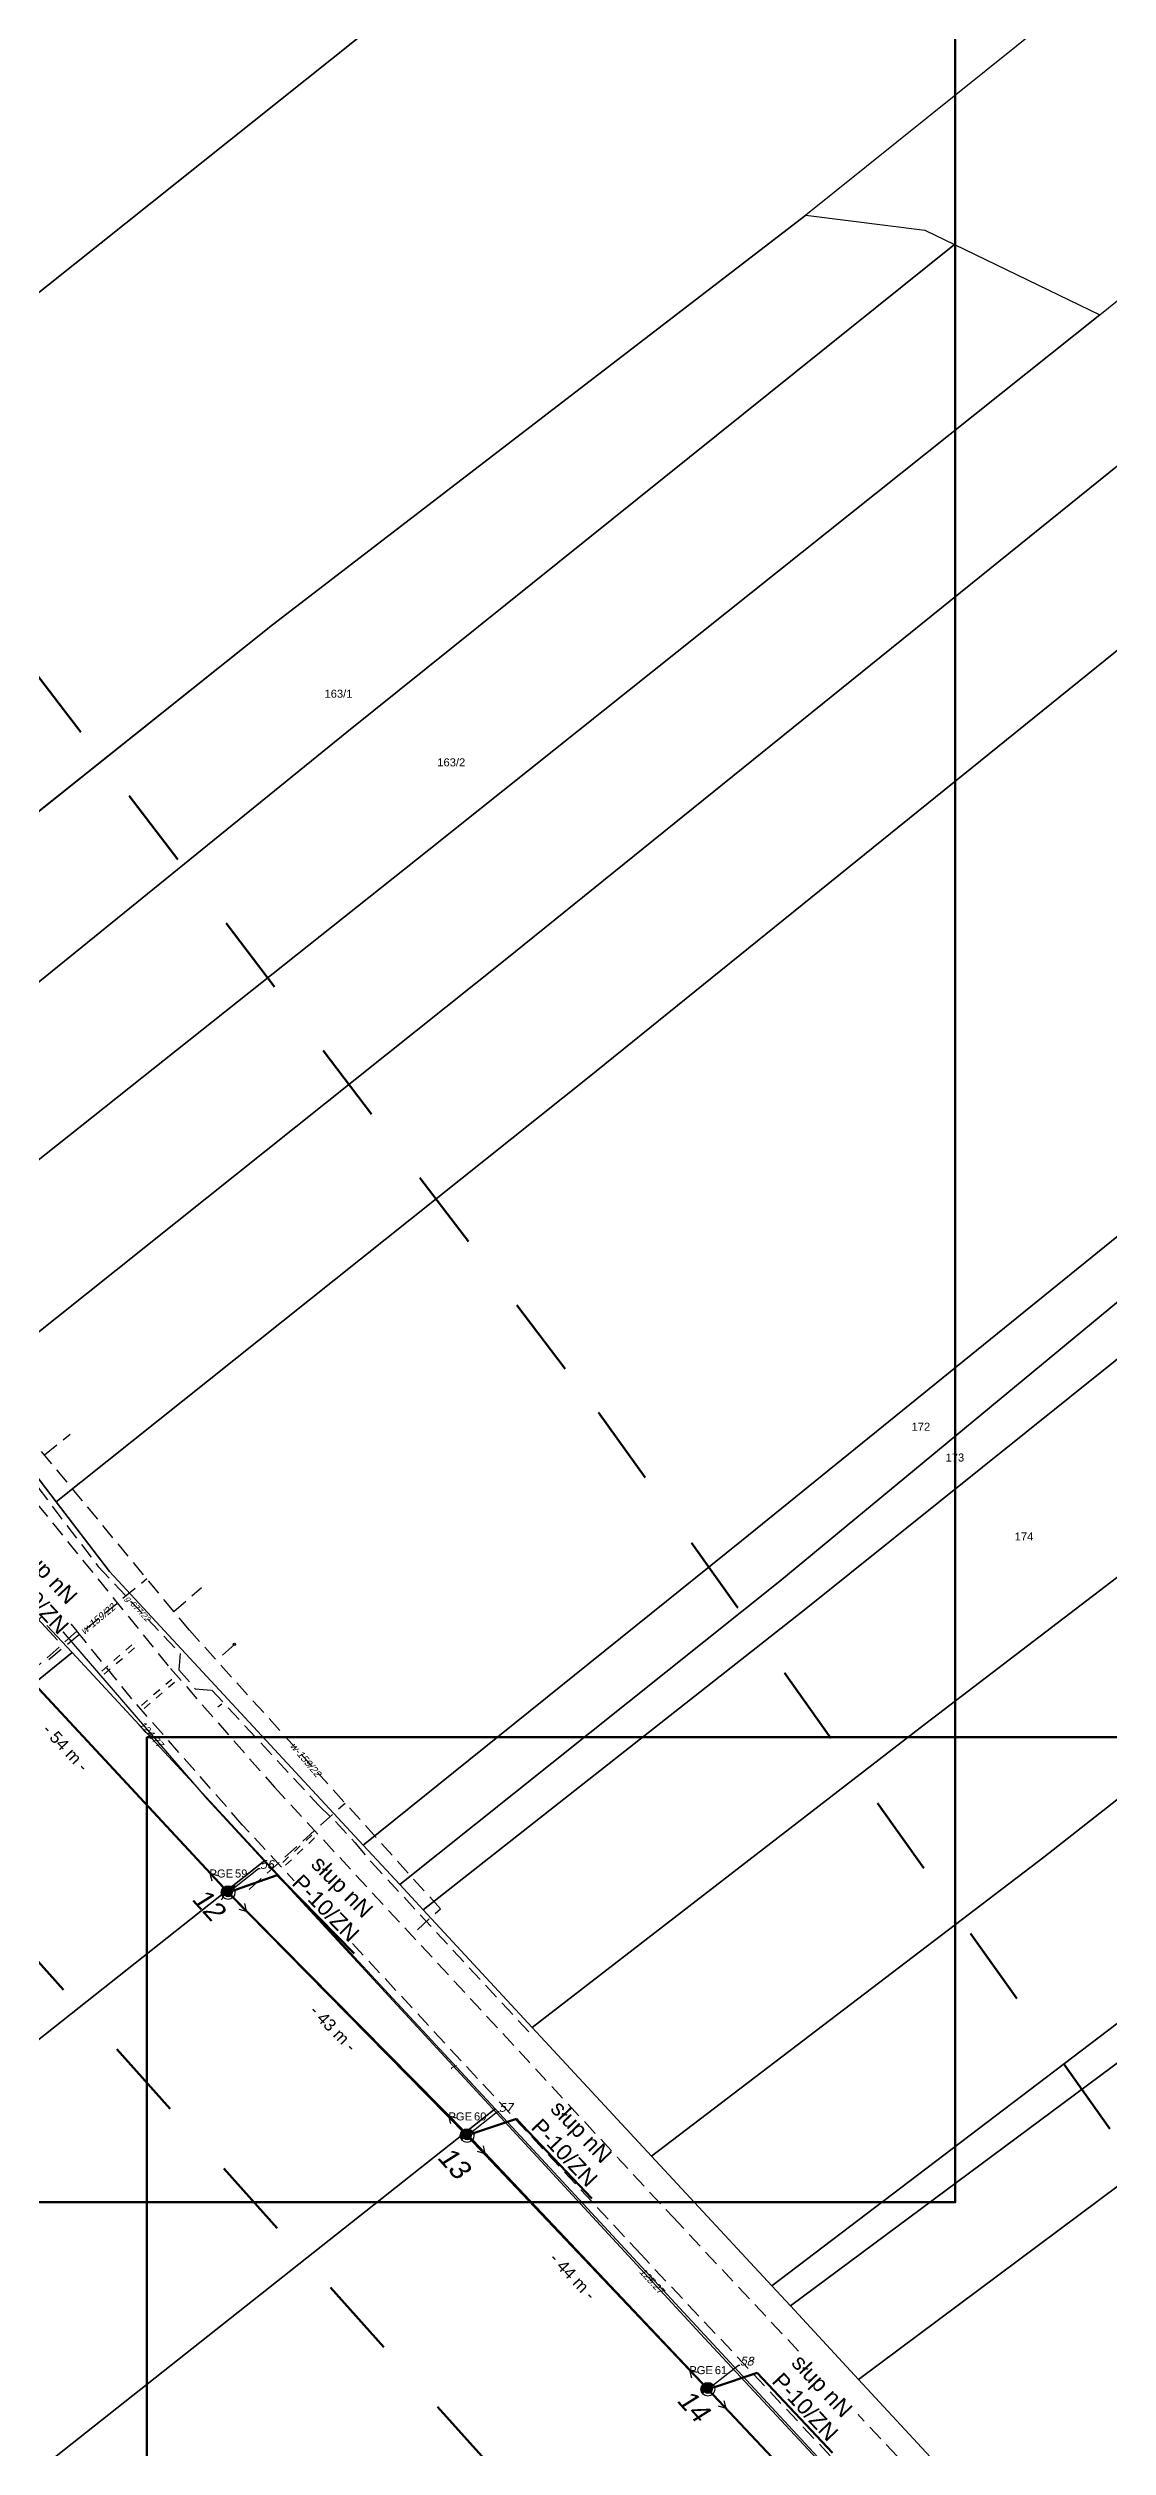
# Model space of a CAD drawing. Header units: metres. Extents: x 7542702 to 7555152, y 5804026 to 5815503.
# Drawn here: x 7544714 to 7544846.6, y 5807463.3 to 5807763.1 of the extents above; entities that cross this region are included whole.
import ezdxf
from ezdxf import colors
from ezdxf.entities.mleader import LeaderData, LeaderLine
from ezdxf.enums import TextEntityAlignment as Align
from ezdxf.math import Vec2, Vec3

# ---------------------------------------------------------------- set-up
doc = ezdxf.new("R2010")
doc.units = ezdxf.units.M
for name, pattern in [('4001', [0]), ('4002', [2, 1, -1]), ('4003', [3, 2, -1])]:
    doc.linetypes.add(name, pattern=pattern)
doc.layers.add('!tele', color=30, linetype='Continuous', lineweight=50, plot=False)
for name, color, linetype, lineweight in [('!trafo', 6, '4002', 50), ('_numery slupow etap 4 cz. 2', 7, 'Continuous', 40), ('_SIEC_NAPOWIETRZNA', 5, 'Continuous', 50), ('_SLUP_DZIERZAWIONY_ENERGETYCZNY', 1, 'Continuous', 30)]:
    doc.layers.add(name, color=color, linetype=linetype, lineweight=lineweight)
for name, color, linetype in [('_MM opisy', 7, 'Continuous'), ('_MM slupy', 5, 'Continuous'), ('Drogi', 135, 'Continuous'), ('Dzialki', 165, 'Continuous'), ('Linie_napowietrzne', 184, 'Continuous'), ('makro-numeracja-punktow', 7, 'Continuous'), ('Projekty', 252, 'Continuous'), ('Uz_Specjalne', 7, 'Continuous'), ('Uz_Telekomunikacja', 252, 'Continuous')]:
    doc.layers.add(name, color=color, linetype=linetype)
doc.layers.add('DIM', color=7, linetype='Continuous', plot=False)
doc.styles.add('DYN_DIM', font='arial.ttf')
doc.styles.add('GeodText', font='romans.shx', dxfattribs={"oblique": 14.323945})
doc.styles.get("Standard").update_dxf_attribs({"font": 'arial.ttf'})
doc.dimstyles.new('opis linie', dxfattribs={"dimtxt": 1.5, "dimasz": 0.18, "dimexe": 0.18, "dimexo": 0.0625, "dimgap": 2.5, "dimtad": 4, "dimdec": 0, "dimzin": 0, "dimdsep": 46, "dimtxsty": 'Standard', "dimcen": 0.09, "dimse1": 1, "dimse2": 1, "dimsd1": 1, "dimsd2": 1, "dimclrt": 256, "dimadec": 0, "dimazin": 0, "dimtfac": 1, "dimtdec": 0, "dimtofl": 0, "dimtmove": 0, "dimatfit": 3, "dimfxl": 1, "dimtfill": 1, "dimtolj": 1, "dimtzin": 0, "dimarcsym": 0})
doc.dimstyles.get("Standard").update_dxf_attribs({"dimtxt": 0.18, "dimasz": 0.18, "dimexe": 0.18, "dimexo": 0.0625, "dimgap": 0.09, "dimtad": 0, "dimtih": 1, "dimtoh": 1, "dimdec": 4, "dimzin": 0, "dimdsep": 46, "dimtxsty": 'Standard', "dimcen": 0.09, "dimadec": 0, "dimazin": 0, "dimtfac": 1, "dimtdec": 4, "dimtofl": 0, "dimtmove": 0, "dimatfit": 3, "dimfxl": 1, "dimtolj": 1, "dimtzin": 0, "dimarcsym": 0})

# ---------------------------------------------------------------- blocks, each defined once
blk = doc.blocks.new('1363')
at = {"layer": 'Linie_napowietrzne', "color": 184, "linetype": 'Continuous'}
for p, q in [((-1.5, 0), (-2.5, 0)), ((0, 1.5), (0, 2.5)), ((1.5, 0), (2.5, 0)), ((0, -1.5), (0, -2.5))]:
    blk.add_line(p, q, dxfattribs=at)
blk.add_circle((0, 0), 0.5, dxfattribs=at)
blk = doc.blocks.new('1366')
at = {"layer": 'Linie_napowietrzne', "color": 184, "linetype": 'Continuous'}
for p, q in [((-1, 4.8), (0, 6.5)), ((0, 1), (0, 11)), ((1, 4.8), (0, 6.5))]:
    blk.add_line(p, q, dxfattribs=at)
blk = doc.blocks.new('1361')
at = {"layer": 'Linie_napowietrzne', "color": 184, "linetype": 'Continuous'}
blk.add_circle((0, 0), 0.5, dxfattribs=at)
blk = doc.blocks.new('1389')
at = {"layer": 'Projekty', "color": 1, "linetype": 'Continuous'}
blk.add_circle((0, 0), 0.3, dxfattribs=at)
blk = doc.blocks.new('1756')
at = {"layer": 'Uz_Telekomunikacja', "color": 220, "linetype": 'Continuous'}
for radius in [0.16, 0.08]:
    blk.add_circle((0, 0), radius, dxfattribs=at)
blk = doc.blocks.new('SLUP_DZIERZAWIONY')
h = blk.add_hatch(color=256)
h.dxf.hatch_style = 1
h.paths.add_polyline_path([(0.53, 0, 1), (-0.53, 0, 1)])
at = {"lineweight": 30}
blk.add_circle((0, 0), 0.527, dxfattribs=at)
at = {"color": 7, "style": 'DYN_DIM', "flags": 13}
blk.add_attdef('ODC_FUNKCJONALNY', text='', height=1, dxfattribs=at).set_placement((0.36, 3.33), align=Align.CENTER)
at = {"color": 7, "flags": 12}
blk.add_attdef('WLASCICIEL', text='', height=1, dxfattribs=at).set_placement((0.63, 1.89), align=Align.RIGHT)
blk.add_attdef('SLUP_NUMER', (0.87, 1.89), '', height=1, dxfattribs=at)
blk.add_attdef('TYP', text='', height=1, dxfattribs=at).set_placement((0, -2.82), align=Align.CENTER)
blk = doc.blocks.new('ZN')
at = {"layer": '_MM slupy', "transparency": 33554687}
h = blk.add_hatch(color=256, dxfattribs=at)
h.dxf.hatch_style = 1
h.paths.add_polyline_path([(0, -0.86), (0, 0.86, 1)])
at = {"layer": '_MM slupy'}
blk.add_circle((0, 0), 0.857, dxfattribs=at)
blk = doc.blocks.new('*D239')
at = {"layer": 'Defpoints', "color": 0}
for p in [(7544796.55, 5807470.5), (7544797.1, 5807471.01), (7544820.72, 5807444.84)]:
    blk.add_point(p, dxfattribs=at)
at = {"layer": 'DIM', "insert": (7544806.8, 5807455.94), "char_height": 1.5, "attachment_point": 5, "rotation": 313.2873, "bg_fill": 3, "box_fill_scale": 1.1, "bg_fill_color": 9, "bg_fill_true_color": 13158600, "bg_fill_transparency": 0}
blk.add_mtext('\\A1;- 35 m -', dxfattribs=at)
blk = doc.blocks.new('*D240')
at = {"layer": 'Defpoints', "color": 0}
for p in [(7544766.44, 5807502.21), (7544766.98, 5807502.72), (7544796.55, 5807470.5)]:
    blk.add_point(p, dxfattribs=at)
at = {"layer": 'DIM', "insert": (7544779.68, 5807484.63), "char_height": 1.5, "attachment_point": 5, "rotation": 313.5213, "bg_fill": 3, "box_fill_scale": 1.1, "bg_fill_color": 9, "bg_fill_true_color": 13158600, "bg_fill_transparency": 0}
blk.add_mtext('\\A1;- 44 m -', dxfattribs=at)
blk = doc.blocks.new('*D241')
at = {"layer": 'Defpoints', "color": 0}
for p in [(7544736.56, 5807532.57), (7544737.09, 5807533.1), (7544766.44, 5807502.21)]:
    blk.add_point(p, dxfattribs=at)
at = {"layer": 'DIM', "insert": (7544749.71, 5807515.62), "char_height": 1.5, "attachment_point": 5, "rotation": 314.5394, "bg_fill": 3, "box_fill_scale": 1.1, "bg_fill_color": 9, "bg_fill_true_color": 13158600, "bg_fill_transparency": 0}
blk.add_mtext('\\A1;- 43 m -', dxfattribs=at)
blk = doc.blocks.new('*D242')
at = {"layer": 'Defpoints', "color": 0}
for p in [(7544699.64, 5807572.23), (7544700.19, 5807572.74), (7544736.56, 5807532.57)]:
    blk.add_point(p, dxfattribs=at)
at = {"layer": 'DIM', "insert": (7544716.26, 5807550.69), "char_height": 1.5, "attachment_point": 5, "rotation": 312.9509, "bg_fill": 3, "box_fill_scale": 1.1, "bg_fill_color": 9, "bg_fill_true_color": 13158600, "bg_fill_transparency": 0}
blk.add_mtext('\\A1;- 54 m -', dxfattribs=at)
blk = doc.blocks.new('q')
at = {"layer": '_MM slupy'}
blk.add_blockref('ZN', (0, 0), dxfattribs=at)
at = {"layer": '_MM opisy'}
ml = blk.add_multileader_mtext('Standard', dxfattribs=at)
ml.set_content('\\pxql;słup nN\\PP-10/ZN', color=256)
ml.set_leader_properties()
ml.build(insert=Vec2(0, 0))
ml.multileader.update_dxf_attribs({"has_text_frame": 1, "text_left_attachment_type": 5, "text_right_attachment_type": 5, "dogleg_length": 1, "arrow_head_size": 1})
ctx = ml.context
ctx.base_point, ctx.char_height, ctx.arrow_head_size, ctx.landing_gap_size, ctx.plane_origin = Vec3(3.75, 5.9), 2, 1, 1, Vec3(1.72, -1.42)
ctx.left_attachment, ctx.right_attachment = 5, 5
notes = []
notes.append((ctx, [(0, (1, 1, 0), (2.75, 5.9), (1, 0), 1, [(0, [(0, 0), (2.75, 5.9)], 0, [])])]))
ctx.mtext.insert, ctx.mtext.flow_direction = Vec3(4.75, 11.7), 5
ctx.mtext.has_bg_fill, ctx.mtext.bg_color, ctx.mtext.bg_scale_factor, ctx.mtext.bg_transparency, ctx.mtext.use_window_bg_color = 1, -1023410175, 1, 0, 1
for ctx, leaders in notes:
    for number, flags, end, landing, length, lines in leaders:
        leader = LeaderData()
        leader.index, (leader.has_last_leader_line, leader.has_dogleg_vector, leader.attachment_direction) = number, flags
        leader.last_leader_point, leader.dogleg_vector, leader.dogleg_length = Vec3(end), Vec3(landing), length
        for number, points, colour, breaks in lines:
            line = LeaderLine()
            line.index, line.vertices, line.color, line.breaks = number, Vec3.list(points), colors.encode_raw_color(colour), breaks
            leader.lines.append(line)
        ctx.leaders.append(leader)

msp = doc.modelspace()

# ---------------------------------------------------------------- linework, layer by layer
at = {"layer": '!tele'}
msp.add_lwpolyline([(7544653.76, 5807693.39), (7544631.11, 5807665.61), (7544660.41, 5807625.52), (7544679.18, 5807600.29), (7544699.64, 5807572.23), (7544736.56, 5807532.57), (7544766.44, 5807502.21), (7544796.55, 5807470.5), (7544820.72, 5807444.84), (7544854.19, 5807408.04), (7544891.7, 5807368.59), (7544929.19, 5807327.08)], dxfattribs=at)
at = {"layer": '!trafo', "ltscale": 10}
msp.add_lwpolyline([(7544082.13, 5808448.38), (7544167.59, 5808501.43), (7544481.87, 5807987.87), (7544782.88, 5807592.58), (7544936.53, 5807377.47), (7545050.37, 5807475.25), (7545086.68, 5807419.38), (7544929.65, 5807282.21), (7544686.61, 5807553.19), (7544696.16, 5807510.34), (7544647.98, 5807511.04), (7544607.69, 5807611.16), (7544447.06, 5807862.58)], close=True, dxfattribs=at)
at = {"layer": '_SIEC_NAPOWIETRZNA'}
for points in [[(7544699.64, 5807572.23), (7544736.56, 5807532.57)], [(7544929.19, 5807327.08), (7544891.7, 5807368.59), (7544854.19, 5807408.04), (7544820.72, 5807444.84), (7544796.55, 5807470.5), (7544766.44, 5807502.33), (7544736.56, 5807532.57)]]:
    msp.add_lwpolyline(points, dxfattribs=at)
at = {"layer": 'Drogi', "color": 8, "linetype": '4003'}
for p, q in [((7544707.04, 5807588.1, 125.6), (7544729.38, 5807560.57, 125.82)), ((7544724.54, 5807556.78, 125.77), (7544701.91, 5807584.67, 125.64)), ((7544702.44, 5807555.27, 125.5), (7544714.82, 5807568.76)), ((7544714.82, 5807568.76), (7544717.67, 5807565.25)), ((7544717.67, 5807565.25), (7544704.1, 5807553.22)), ((7544729.38, 5807560.57, 125.82), (7544742.36, 5807545.75, 125.93)), ((7544738.33, 5807541.06, 125.88), (7544724.54, 5807556.78, 125.77)), ((7544742.36, 5807545.75, 125.93), (7544792.16, 5807492.03, 126.26)), ((7544788.16, 5807487.37, 126.29), (7544738.33, 5807541.06, 125.88)), ((7544792.16, 5807492.03, 126.26), (7544826.67, 5807455.26, 126.46)), ((7544822.14, 5807451.25, 126.46), (7544788.16, 5807487.37, 126.29))]:
    msp.add_line(p, q, dxfattribs=at)
at = {"layer": 'Dzialki'}
for p, q in [((7544642.44, 5807676.39), (7545023.28, 5807980.02)), ((7545023.28, 5807980.02), (7544642.44, 5807676.39)), ((7545054.49, 5807939.61), (7544808.8, 5807742.2)), ((7544845.54, 5807729.77), (7545074.29, 5807914.08)), ((7544771.2, 5807649.15), (7545084.05, 5807901.48)), ((7545084.05, 5807901.48), (7544771.2, 5807649.15)), ((7545094.95, 5807887.41), (7544781.49, 5807634.35)), ((7544781.49, 5807634.35), (7545094.95, 5807887.41)), ((7544808.8, 5807742.2), (7544742.1, 5807691.01)), ((7544742.1, 5807691.01), (7544808.8, 5807742.2)), ((7544808.8, 5807742.2), (7544823.69, 5807740.34)), ((7544823.69, 5807740.34), (7544827.4, 5807738.55)), ((7544751.43, 5807677.59), (7544827.4, 5807738.55)), ((7544827.4, 5807738.55), (7544751.43, 5807677.59)), ((7544827.4, 5807738.55), (7544845.54, 5807729.77)), ((7544845.54, 5807729.77), (7544761.65, 5807662.89)), ((7544761.65, 5807662.89), (7544845.54, 5807729.77)), ((7544742.1, 5807691.01), (7544673.24, 5807636.12)), ((7544673.24, 5807636.12), (7544742.1, 5807691.01)), ((7544683.57, 5807622.61), (7544751.43, 5807677.59)), ((7544751.43, 5807677.59), (7544683.57, 5807622.61)), ((7544761.65, 5807662.89), (7544693.9, 5807609.1)), ((7544693.9, 5807609.1), (7544761.65, 5807662.89)), ((7544704.16, 5807595.69), (7544771.2, 5807649.15)), ((7544771.2, 5807649.15), (7544704.16, 5807595.69)), ((7544800.74, 5807576.54), (7544889.02, 5807648.03)), ((7544889.02, 5807648.03), (7544800.74, 5807576.54)), ((7544805.55, 5807571.51), (7544892.62, 5807643.48)), ((7544892.62, 5807643.48), (7544805.55, 5807571.51)), ((7544896.62, 5807638.44), (7544808.85, 5807568.06)), ((7544808.85, 5807568.06), (7544896.62, 5807638.44)), ((7544781.49, 5807634.35), (7544715.07, 5807581.43)), ((7544715.07, 5807581.43), (7544781.49, 5807634.35)), ((7544823.09, 5807553.17), (7544910.94, 5807620.34)), ((7544910.94, 5807620.34), (7544823.09, 5807553.17)), ((7544925.14, 5807604.97), (7544838.56, 5807537.01)), ((7544838.56, 5807537.01), (7544925.14, 5807604.97)), ((7544715.07, 5807581.43), (7544704.16, 5807595.69)), ((7544704.16, 5807595.69), (7544715.07, 5807581.43)), ((7544704.16, 5807595.69), (7544715.07, 5807581.43)), ((7544721.73, 5807572.72), (7544715.07, 5807581.43)), ((7544715.07, 5807581.43), (7544721.73, 5807572.72)), ((7544715.07, 5807581.43), (7544721.73, 5807572.72)), ((7544753.46, 5807538.51), (7544800.74, 5807576.54)), ((7544800.74, 5807576.54), (7544753.46, 5807538.51)), ((7544753.46, 5807538.51), (7544721.73, 5807572.72)), ((7544721.73, 5807572.72), (7544753.46, 5807538.51)), ((7544721.73, 5807572.72), (7544753.46, 5807538.51)), ((7544758.03, 5807533.58), (7544805.55, 5807571.51)), ((7544805.55, 5807571.51), (7544758.03, 5807533.58)), ((7544808.85, 5807568.06), (7544760.96, 5807530.42)), ((7544760.96, 5807530.42), (7544808.85, 5807568.06)), ((7544713.92, 5807565.97), (7544717.07, 5807562.58)), ((7544717.07, 5807562.58), (7544713.92, 5807565.97)), ((7544717.07, 5807562.58), (7544713.92, 5807565.97)), ((7544678.05, 5807530.91), (7544717.07, 5807562.58)), ((7544717.07, 5807562.58), (7544678.05, 5807530.91)), ((7544717.07, 5807562.58), (7544741.18, 5807536.57)), ((7544741.18, 5807536.57), (7544717.07, 5807562.58)), ((7544741.18, 5807536.57), (7544717.07, 5807562.58)), ((7544774.59, 5807515.73), (7544823.09, 5807553.17)), ((7544823.09, 5807553.17), (7544774.59, 5807515.73)), ((7544758.03, 5807533.58), (7544753.46, 5807538.51)), ((7544753.46, 5807538.51), (7544758.03, 5807533.58)), ((7544753.46, 5807538.51), (7544758.03, 5807533.58)), ((7544741.18, 5807536.57), (7544701.95, 5807505.57)), ((7544701.95, 5807505.57), (7544741.18, 5807536.57)), ((7544741.18, 5807536.57), (7544769.96, 5807505.54)), ((7544769.96, 5807505.54), (7544741.18, 5807536.57)), ((7544769.96, 5807505.54), (7544741.18, 5807536.57)), ((7544838.56, 5807537.01), (7544789.51, 5807499.65)), ((7544789.51, 5807499.65), (7544838.56, 5807537.01)), ((7544760.96, 5807530.42), (7544758.03, 5807533.58)), ((7544758.03, 5807533.58), (7544760.96, 5807530.42)), ((7544758.03, 5807533.58), (7544760.96, 5807530.42)), ((7544774.59, 5807515.73), (7544760.96, 5807530.42)), ((7544760.96, 5807530.42), (7544774.59, 5807515.73)), ((7544760.96, 5807530.42), (7544774.59, 5807515.73)), ((7544804.56, 5807483.42), (7544853.93, 5807520.93)), ((7544853.93, 5807520.93), (7544804.56, 5807483.42)), ((7544806.89, 5807480.91), (7544856.75, 5807517.98)), ((7544856.75, 5807517.98), (7544806.89, 5807480.91)), ((7544789.51, 5807499.65), (7544774.59, 5807515.73)), ((7544774.59, 5807515.73), (7544789.51, 5807499.65)), ((7544774.59, 5807515.73), (7544789.51, 5807499.65)), ((7544865.35, 5807508.99), (7544815.4, 5807471.73)), ((7544815.4, 5807471.73), (7544865.35, 5807508.99)), ((7544769.96, 5807505.54), (7544692.78, 5807444.55)), ((7544692.78, 5807444.55), (7544769.96, 5807505.54)), ((7544769.96, 5807505.54), (7544828.83, 5807442.07)), ((7544828.83, 5807442.07), (7544769.96, 5807505.54)), ((7544828.83, 5807442.07), (7544769.96, 5807505.54)), ((7544804.56, 5807483.42), (7544789.51, 5807499.65)), ((7544789.51, 5807499.65), (7544804.56, 5807483.42)), ((7544789.51, 5807499.65), (7544804.56, 5807483.42)), ((7544806.89, 5807480.91), (7544804.56, 5807483.42)), ((7544804.56, 5807483.42), (7544806.89, 5807480.91)), ((7544804.56, 5807483.42), (7544806.89, 5807480.91)), ((7544815.4, 5807471.73), (7544806.89, 5807480.91)), ((7544806.89, 5807480.91), (7544815.4, 5807471.73)), ((7544806.89, 5807480.91), (7544815.4, 5807471.73)), ((7544841.89, 5807443.17), (7544815.4, 5807471.73)), ((7544815.4, 5807471.73), (7544841.89, 5807443.17)), ((7544815.4, 5807471.73), (7544841.89, 5807443.17))]:
    msp.add_line(p, q, dxfattribs=at)
at = {"layer": 'Projekty', "linetype": '4003'}
for p, q in [((7544672.7, 5807635.69), (7544720.32, 5807573.34)), ((7544731.73, 5807565.36), (7544706.86, 5807595.45)), ((7544713.62, 5807587.27), (7544716.82, 5807589.87)), ((7544714.17, 5807561.71), (7544726.4, 5807571.81)), ((7544720.32, 5807573.34), (7544730.58, 5807562.44)), ((7544729.79, 5807567.7), (7544733.24, 5807570.7)), ((7544763.11, 5807530.55), (7544731.73, 5807565.36)), ((7544730.58, 5807562.44), (7544730.42, 5807560.41)), ((7544737.35, 5807563.6), (7544735.12, 5807561.59)), ((7544730.42, 5807560.41), (7544732.47, 5807558.03)), ((7544732.47, 5807558.03), (7544734.55, 5807557.87)), ((7544734.55, 5807557.87), (7544747.9, 5807543.47)), ((7544735.3, 5807555.78), (7544735.79, 5807556.17)), ((7544739.22, 5807532.98), (7544751.19, 5807543.77)), ((7544747.9, 5807543.47), (7544750, 5807541.44)), ((7544750, 5807541.44), (7544752.4, 5807538.84)), ((7544752.4, 5807538.84), (7544754.48, 5807536.38)), ((7544754.48, 5807536.38), (7544774.17, 5807515.16)), ((7544760.23, 5807527.94), (7544763.11, 5807530.55))]:
    msp.add_line(p, q, dxfattribs=at)
at = {"layer": 'Uz_Specjalne', "color": 7, "linetype": '4002'}
for p, q in [((7544720.76, 5807560.26, 124.07), (7544725.15, 5807564.07, 123.97)), ((7544721.08, 5807559.88, 124.07), (7544725.47, 5807563.69, 123.97)), ((7544729.54, 5807559.22, 124.07), (7544725.11, 5807555.44, 124.1)), ((7544729.86, 5807558.84, 124.07), (7544725.43, 5807555.06, 124.1)), ((7544747.05, 5807539.77, 124.07), (7544742.79, 5807535.77, 124.17)), ((7544747.39, 5807539.41, 124.07), (7544743.13, 5807535.41, 124.17))]:
    msp.add_line(p, q, dxfattribs=at)
at = {"layer": 'Uz_Telekomunikacja', "linetype": '4001'}
for p, q in [((7544713.31, 5807568.16, 124.57), (7544733.94, 5807544.25, 124.76)), ((7544733.94, 5807544.25, 124.76), (7544758.22, 5807517.98, 124.91)), ((7544758.22, 5807517.98, 124.91), (7544795.61, 5807477.45, 125.24)), ((7544795.61, 5807477.45, 125.24), (7544827.42, 5807443.33, 125.29))]:
    msp.add_line(p, q, dxfattribs=at)

# ---------------------------------------------------------------- block references
at = {"layer": '_SLUP_DZIERZAWIONY_ENERGETYCZNY'}
for p, values in [((7544736.56, 5807532.57), {'WLASCICIEL': 'PGE', 'SLUP_NUMER': '59'}), ((7544766.44, 5807502.21), {'WLASCICIEL': 'PGE', 'SLUP_NUMER': '60'}), ((7544796.55, 5807470.5), {'WLASCICIEL': 'PGE', 'SLUP_NUMER': '61'})]:
    msp.add_blockref('SLUP_DZIERZAWIONY', p, dxfattribs=at).add_auto_attribs(values)
at = {"layer": 'Linie_napowietrzne', "color": 184}
for name, p, xscale, yscale, zscale, rotation in [('1366', (7544736.56, 5807532.57), 0.5, 0.5, 0.5, 42.95085499999998), ('1366', (7544736.56, 5807532.57), 0.5, 0.5, 0.5, 42.95085499999998), ('1363', (7544736.56, 5807532.57), 0.5, 0.5, 0.5, 315.458466), ('1363', (7544736.56, 5807532.57), 0.5, 0.5, 0.5, 315.458466), ('1361', (7544736.56, 5807532.57), 0.4999999999999999, 0.4999999999999999, 0.4999999999999999, 222.9508549999999), ('1361', (7544736.56, 5807532.57), 0.4999999999999999, 0.4999999999999999, 0.4999999999999999, 224.6569159999999), ('1361', (7544736.56, 5807532.57), 0.4999999999999999, 0.4999999999999999, 0.4999999999999999, 222.9508549999999), ('1361', (7544736.56, 5807532.57), 0.4999999999999999, 0.4999999999999999, 0.4999999999999999, 224.6569159999999), ('1366', (7544736.56, 5807532.57), 0.4999999999999999, 0.4999999999999999, 0.4999999999999999, 224.6569159999999), ('1366', (7544736.56, 5807532.57), 0.4999999999999999, 0.4999999999999999, 0.4999999999999999, 224.6569159999999), ('1366', (7544766.44, 5807502.33), 0.4999999999999999, 0.4999999999999999, 0.4999999999999999, 44.65691600000002), ('1366', (7544766.44, 5807502.33), 0.4999999999999999, 0.4999999999999999, 0.4999999999999999, 44.65691600000002), ('1361', (7544766.44, 5807502.33), 0.4999999999999999, 0.4999999999999999, 0.4999999999999999, 224.6569159999999), ('1361', (7544766.44, 5807502.33), 0.5, 0.5, 0.5, 223.4093729999999), ('1361', (7544766.44, 5807502.33), 0.4999999999999999, 0.4999999999999999, 0.4999999999999999, 224.6569159999999), ('1361', (7544766.44, 5807502.33), 0.5, 0.5, 0.5, 223.4093729999999), ('1366', (7544766.44, 5807502.33), 0.5, 0.5, 0.5, 223.4093729999999), ('1366', (7544766.44, 5807502.33), 0.5, 0.5, 0.5, 223.4093729999999), ('1366', (7544796.55, 5807470.5), 0.4999999999999999, 0.4999999999999999, 0.4999999999999999, 43.40937300000001), ('1366', (7544796.55, 5807470.5), 0.4999999999999999, 0.4999999999999999, 0.4999999999999999, 43.40937300000001), ('1361', (7544796.55, 5807470.5), 0.5, 0.5, 0.5, 223.4093729999999), ('1361', (7544796.55, 5807470.5), 0.5, 0.5, 0.5, 223.2872709999998), ('1361', (7544796.55, 5807470.5), 0.5, 0.5, 0.5, 223.4093729999999), ('1361', (7544796.55, 5807470.5), 0.5, 0.5, 0.5, 223.2872709999998), ('1366', (7544796.55, 5807470.5), 0.5, 0.5, 0.5, 223.2872709999998), ('1366', (7544796.55, 5807470.5), 0.5, 0.5, 0.5, 223.2872709999998)]:
    msp.add_blockref(name, p, dxfattribs=dict(at, xscale=xscale, yscale=yscale, zscale=zscale, rotation=rotation))
at = {"layer": 'Linie_napowietrzne', "color": 184, "xscale": 0.5, "yscale": 0.5, "zscale": 0.5}
for p in [(7544736.56, 5807532.57), (7544736.56, 5807532.57), (7544766.44, 5807502.33, 125.99), (7544766.44, 5807502.33, 125.99), (7544796.55, 5807470.5, 126.2), (7544796.55, 5807470.5, 126.2)]:
    msp.add_blockref('1361', p, dxfattribs=at)
at = {"layer": 'Projekty', "xscale": 0.5, "yscale": 0.5, "zscale": 0.5}
msp.add_blockref('1389', (7544737.35, 5807563.6), dxfattribs=at)
at = {"layer": 'Uz_Telekomunikacja', "xscale": 0.5, "yscale": 0.5, "zscale": 0.5}
for p in [(7544726.83, 5807552.49), (7544789.44, 5807484.13)]:
    msp.add_blockref('1756', p, dxfattribs=at)

# ---------------------------------------------------------------- texts
at = {"layer": 'Dzialki'}
for s, p in [('163/1', (7544748.62, 5807681.91)), ('163/2', (7544762.72, 5807673.33)), ('172', (7544822.02, 5807590.3)), ('173', (7544826.27, 5807586.45)), ('174', (7544834.91, 5807576.58))]:
    msp.add_text(s, height=1, dxfattribs=at).set_placement(p)
at = {"layer": 'makro-numeracja-punktow', "color": 6, "char_height": 1, "attachment_point": 7, "line_spacing_factor": 0.8, "style": 'GeodText'}
for s, insert in [('56', (7544740.56, 5807535.57)), ('57', (7544770.44, 5807505.21)), ('58', (7544800.55, 5807473.5))]:
    msp.add_mtext(s, dxfattribs=dict(at, insert=insert))
at = {"layer": 'Projekty', "oblique": 15}
for s, height, rotation, p in [('w-159/22', 0.9, 39.5591, (7544718.57, 5807564.76)), ('g-677/22', 0.72, 313.2292, (7544723.65, 5807569.28)), ('w-159/22', 0.9, 310.2798, (7544744.24, 5807550.88))]:
    msp.add_text(s, height=height, rotation=rotation, dxfattribs=at).set_placement(p)
at = {"layer": 'Uz_Telekomunikacja', "oblique": 15}
for s, rotation, p in [('124.77', 310.7882, (7544725.34, 5807553.53)), ('t', 312.6924, (7544764.3, 5807510.72)), ('125.27', 312.6924, (7544787.9, 5807485.14))]:
    msp.add_text(s, height=0.9, rotation=rotation, dxfattribs=at).set_placement(p)

# ---------------------------------------------------------------- leaders
at = {"layer": 'makro-numeracja-punktow', "color": 6, "has_arrowhead": 0, "annotation_type": 0, "has_hookline": 1, "hookline_direction": 0}
for points, text_width in [([(7544736.56, 5807532.57), (7544740.38, 5807535.57), (7544740.56, 5807535.57)], 1.74), ([(7544766.44, 5807502.21), (7544770.26, 5807505.21), (7544770.44, 5807505.21)], 1.83), ([(7544796.55, 5807470.5), (7544800.37, 5807473.5), (7544800.55, 5807473.5)], 1.74)]:
    msp.add_leader(points, dimstyle='Standard', dxfattribs=dict(at, text_width=text_width))

# ---------------------------------------------------------------- next in the draw order: block references
at = {"layer": '!tele'}
for p, rotation in [((7544736.56, 5807532.57), 314.5394155120278), ((7544766.44, 5807502.21), 313.5213185343283), ((7544796.55, 5807470.5), 313.2872710909713)]:
    msp.add_blockref('q', p, dxfattribs=dict(at, rotation=rotation))

# ---------------------------------------------------------------- next in the draw order: leaders
at = {"layer": '_MM opisy'}
ml = msp.add_multileader_mtext('Standard', dxfattribs=at)
ml.set_content('\\pxql;słup nN\\PNr-10/ZN', color=256)
ml.set_leader_properties()
ml.build(insert=Vec2(0, 0))
ml.multileader.update_dxf_attribs({"has_text_frame": 1, "text_left_attachment_type": 5, "text_right_attachment_type": 5, "dogleg_length": 1, "arrow_head_size": 1})
ctx = ml.context
ctx.base_point, ctx.char_height, ctx.arrow_head_size, ctx.landing_gap_size, ctx.plane_origin, ctx.plane_x_axis, ctx.plane_y_axis = Vec3(7544706.52, 5807573.5), 2, 1, 1, Vec3(7544699.77, 5807570.01), Vec3(0.681371, -0.731938), Vec3(0.731938, 0.681371)
ctx.left_attachment, ctx.right_attachment = 5, 5
notes = []
notes.append((ctx, [(0, (1, 1, 0), (7544705.84, 5807574.24), (0.681371, -0.731938), 1, [(0, [(7544699.64, 5807572.23), (7544705.84, 5807574.24)], 0, [])])]))
ctx.mtext.insert, ctx.mtext.text_direction, ctx.mtext.flow_direction = Vec3(7544711.45, 5807576.72), Vec3(0.681371, -0.731938), 5
ctx.mtext.has_bg_fill, ctx.mtext.bg_color, ctx.mtext.bg_scale_factor, ctx.mtext.bg_transparency, ctx.mtext.use_window_bg_color = 1, -1023410175, 1, 0, 1
for ctx, leaders in notes:
    for number, flags, end, landing, length, lines in leaders:
        leader = LeaderData()
        leader.index, (leader.has_last_leader_line, leader.has_dogleg_vector, leader.attachment_direction) = number, flags
        leader.last_leader_point, leader.dogleg_vector, leader.dogleg_length = Vec3(end), Vec3(landing), length
        for number, points, colour, breaks in lines:
            line = LeaderLine()
            line.index, line.vertices, line.color, line.breaks = number, Vec3.list(points), colors.encode_raw_color(colour), breaks
            leader.lines.append(line)
        ctx.leaders.append(leader)

# ---------------------------------------------------------------- next in the draw order: dimensions: what is measured, and where the dimension line sits
at = {"layer": 'DIM'}
dim = msp.add_aligned_dim(p1=(7544820.72, 5807444.84), p2=(7544796.55, 5807470.5), distance=-0.75, dimstyle='opis linie', override={"dimpost": '- <> m -'}, dxfattribs=at)
dim.commit()
dim.dimension.update_dxf_attribs({"geometry": '*D239', "text_midpoint": (7544806.8, 5807455.94)})

# ---------------------------------------------------------------- next in the draw order: dimensions: what is measured, and where the dimension line sits
dim = msp.add_aligned_dim(p1=(7544796.55, 5807470.5), p2=(7544766.44, 5807502.21), distance=-0.75, dimstyle='opis linie', override={"dimpost": '- <> m -'}, dxfattribs=at)
dim.commit()
dim.dimension.update_dxf_attribs({"geometry": '*D240', "text_midpoint": (7544779.68, 5807484.63)})

# ---------------------------------------------------------------- next in the draw order: texts
at = {"layer": '_numery slupow etap 4 cz. 2', "oblique": 10}
for s, p in [('13', (7544762.6, 5807499.42)), ('14', (7544792.55, 5807469.05))]:
    msp.add_text(s, height=2.5, rotation=311.9867, dxfattribs=at).set_placement(p)

# ---------------------------------------------------------------- next in the draw order: dimensions: what is measured, and where the dimension line sits
at = {"layer": 'DIM'}
dim = msp.add_aligned_dim(p1=(7544766.44, 5807502.21), p2=(7544736.56, 5807532.57), distance=-0.75, dimstyle='opis linie', override={"dimpost": '- <> m -'}, dxfattribs=at)
dim.commit()
dim.dimension.update_dxf_attribs({"geometry": '*D241', "text_midpoint": (7544749.71, 5807515.62)})

# ---------------------------------------------------------------- next in the draw order: dimensions: what is measured, and where the dimension line sits
dim = msp.add_aligned_dim(p1=(7544736.56, 5807532.57), p2=(7544699.64, 5807572.23), distance=-0.75, dimstyle='opis linie', override={"dimpost": '- <> m -'}, dxfattribs=at)
dim.commit()
dim.dimension.update_dxf_attribs({"geometry": '*D242', "text_midpoint": (7544716.26, 5807550.69)})

# ---------------------------------------------------------------- next in the draw order: linework, layer by layer
at = {"layer": 'Defpoints', "color": 4, "lineweight": 70}
for points in [[(7544434.97, 5807777.27), (7544827.48, 5807777.27), (7544827.48, 5807493.87), (7544434.97, 5807493.87)], [(7544726.39, 5807552), (7545118.9, 5807552), (7545118.9, 5807268.6), (7544726.39, 5807268.6)]]:
    msp.add_lwpolyline(points, close=True, dxfattribs=at)

# ---------------------------------------------------------------- next in the draw order: texts
at = {"layer": '_numery slupow etap 4 cz. 2', "oblique": 10}
msp.add_text('12', height=2.5, rotation=311.9867, dxfattribs=at).set_placement((7544731.91, 5807531.71))

doc.saveas('drawing.dxf')
